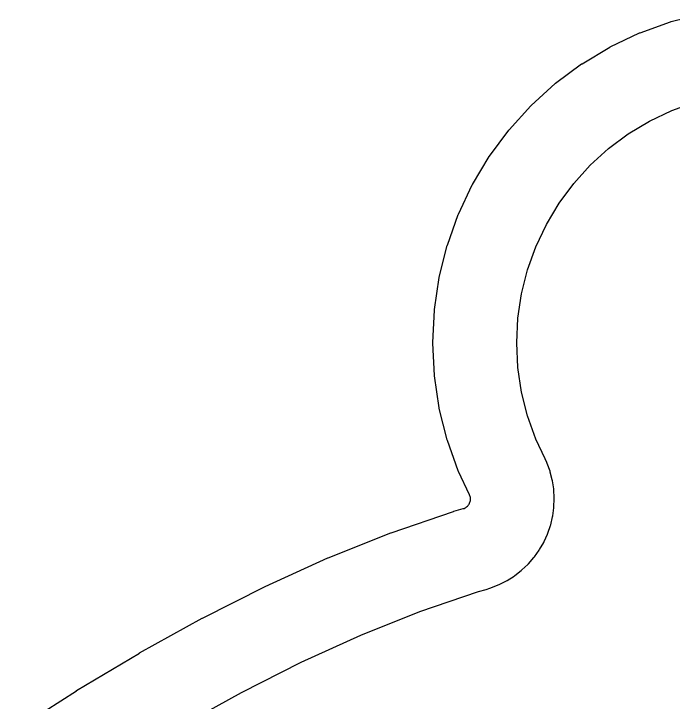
# Model space of a CAD drawing. Header units: millimetres. Extents: x -105 to 105, y -105 to 135.
# Drawn here: x -22.68 to -2.85, y 113.99 to 134.68 of the extents above; entities that cross this region are included whole.
import ezdxf

# ---------------------------------------------------------------- set-up
doc = ezdxf.new("R2010")
doc.units = ezdxf.units.MM
doc.layers.add('CUT_OUTER', color=1, linetype='Continuous')
doc.layers.add('ENGRAVE', color=7, linetype='Continuous')

msp = doc.modelspace()

# ---------------------------------------------------------------- linework, layer by layer
at = {"layer": 'CUT_OUTER'}
msp.add_lwpolyline([(-22.6783, 113.1313), (-20.7919, 114.3398), (-20.7881, 114.3422), (-18.9022, 115.4718), (-18.8978, 115.4744), (-17.0125, 116.5183), (-17.0075, 116.5209), (-15.1228, 117.4727), (-15.1171, 117.4754), (-13.2332, 118.3292), (-13.2268, 118.332), (-11.3435, 119.0826), (-11.3364, 119.0852), (-9.4538, 119.7282), (-9.4461, 119.7306), (-9.1665, 119.8095), (-9.1391, 119.8187), (-9.1126, 119.8305), (-9.0875, 119.8448), (-9.0638, 119.8615), (-9.0418, 119.8803), (-9.0218, 119.9012), (-9.0039, 119.9239), (-8.9882, 119.9483), (-8.9749, 119.974), (-8.9642, 120.0009), (-8.9562, 120.0287), (-8.9508, 120.0571), (-8.9483, 120.086), (-8.9485, 120.1149), (-8.9515, 120.1437), (-8.9573, 120.1721), (-8.9657, 120.1998), (-8.9768, 120.2265), (-9.3096, 120.93), (-9.3152, 120.9436), (-9.6435, 121.8611), (-9.6477, 121.8752), (-9.8845, 122.8204), (-9.8874, 122.8349), (-10.0304, 123.7988), (-10.0318, 123.8134), (-10.0796, 124.7867), (-10.0796, 124.8014), (-10.0318, 125.7747), (-10.0304, 125.7894), (-9.8874, 126.7533), (-9.8845, 126.7677), (-9.6477, 127.713), (-9.6435, 127.7271), (-9.3152, 128.6446), (-9.3096, 128.6582), (-8.8929, 129.5391), (-8.886, 129.5521), (-8.385, 130.3879), (-8.3768, 130.4002), (-7.7963, 131.1829), (-7.787, 131.1942), (-7.1326, 131.9163), (-7.1222, 131.9267), (-6.4001, 132.5811), (-6.3888, 132.5904), (-5.6061, 133.1709), (-5.5938, 133.1791), (-4.758, 133.6801), (-4.745, 133.687), (-3.8641, 134.1036), (-3.8505, 134.1093), (-2.933, 134.4376), (-2.9189, 134.4418), (-1.9737, 134.6786)], dxfattribs=at)
at = {"layer": 'ENGRAVE'}
msp.add_lwpolyline([(-17.6439, 113.288), (-15.8336, 114.2905), (-14.0341, 115.1994), (-12.2458, 116.01), (-10.469, 116.7184), (-8.7027, 117.3218), (-8.48, 117.3848), (-8.3656, 117.4202), (-8.3381, 117.4294), (-8.1116, 117.5177), (-8.0852, 117.5295), (-7.8682, 117.6392), (-7.843, 117.6535), (-7.6376, 117.7836), (-7.614, 117.8003), (-7.4221, 117.9496), (-7.4001, 117.9685), (-7.2235, 118.1356), (-7.2035, 118.1565), (-7.0438, 118.3398), (-7.0258, 118.3625), (-6.8846, 118.5604), (-6.8689, 118.5848), (-6.7474, 118.7954), (-6.7341, 118.8211), (-6.6335, 119.0424), (-6.6228, 119.0693), (-6.5439, 119.2993), (-6.5358, 119.3271), (-6.4795, 119.5636), (-6.4741, 119.5921), (-6.4408, 119.8329), (-6.4383, 119.8618), (-6.4283, 120.1047), (-6.4286, 120.1337), (-6.4421, 120.3764), (-6.4451, 120.4052), (-6.482, 120.6455), (-6.4877, 120.6739), (-6.5476, 120.9096), (-6.5561, 120.9372), (-6.6383, 121.166), (-6.6494, 121.1928), (-6.6988, 121.3039), (-6.979, 121.8963), (-7.2296, 122.5952), (-7.4103, 123.3145), (-7.5197, 124.0479), (-7.5566, 124.7886), (-7.5208, 125.5293), (-7.4125, 126.2629), (-7.2328, 126.9824), (-6.9835, 127.6808), (-6.6669, 128.3514), (-6.2861, 128.9877), (-5.8448, 129.5837), (-5.3472, 130.1335), (-4.7981, 130.6319), (-4.2028, 131.0741), (-3.567, 131.4558), (-2.8969, 131.7734), (-2.1988, 132.0237)], dxfattribs=at)

doc.saveas('drawing.dxf')
